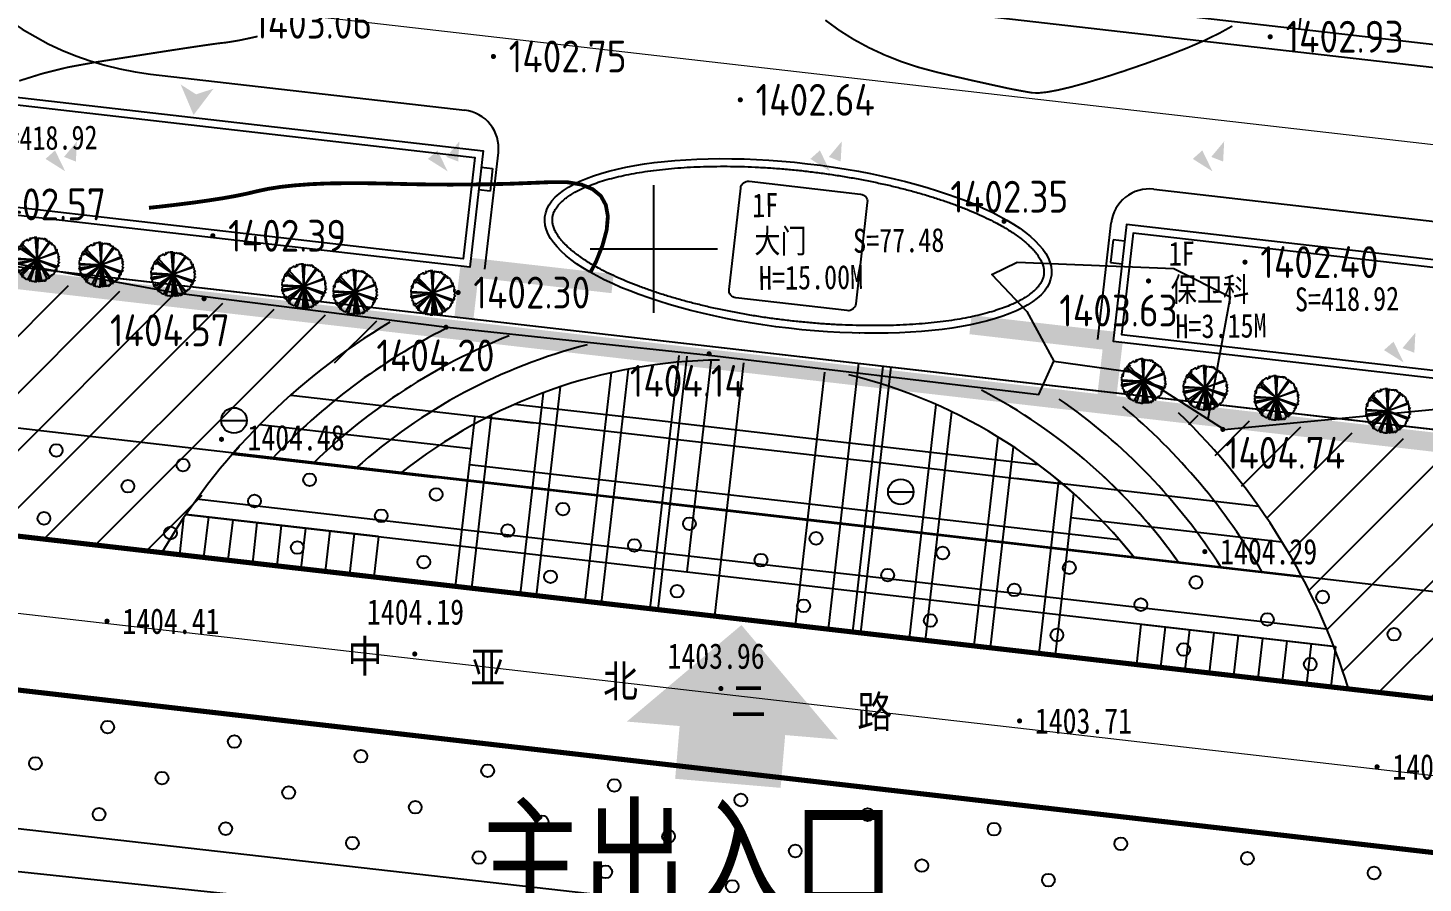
# Model space of a CAD drawing. Extents: x -2226 to 12369489, y -12501589 to 2275.
# Drawn here: x 5663782.9 to 5663892.4, y -6548057.2 to -6547990.1 of the extents above; entities that cross this region are included whole.
import ezdxf
from ezdxf.enums import TextEntityAlignment as Align

# ---------------------------------------------------------------- set-up
doc = ezdxf.new("R2010")
doc.units = 0
doc.header["$LTSCALE"] = 1000
doc.header["$MEASUREMENT"] = 0
for name, pattern in [('ACAD_ISO05W100', [34, 24, -3, 0.5, -3, 0.5, -3]), ('DASHDOT2', [0.5, 0.25, -0.125, 0, -0.125]), ('DIVIDE', [1.25, 0.5, -0.25, 0, -0.25, 0, -0.25])]:
    doc.linetypes.add(name, pattern=pattern)
doc.layers.get('0').update_dxf_attribs({"linetype": 'CONTINUOUS'})
for name, color, linetype in [('0-pav', 171, 'CONTINUOUS'), ('0-road', 33, 'CONTINUOUS'), ('0-tree', 93, 'CONTINUOUS'), ('DLSS', 4, 'CONTINUOUS'), ('JZ', 2, 'CONTINUOUS'), ('PUB_DIM', 3, 'CONTINUOUS'), ('PUB_TEXT', 7, 'CONTINUOUS'), ('WALL', 2, 'CONTINUOUS'), ('周边地形图', 8, 'CONTINUOUS'), ('用地红线', 1, 'DIVIDE'), ('车行道', 5, 'CONTINUOUS')]:
    doc.layers.add(name, color=color, linetype=linetype)
doc.layers.add('道路红线', color=1, linetype='CONTINUOUS', lineweight=0)
doc.styles.add('HT', font='simhei.ttf', dxfattribs={"width": 0.8})
doc.styles.add('HZ', font='', dxfattribs={"width": 0.8})
doc.styles.get("Standard").update_dxf_attribs({"font": 'GBENOR', "bigfont": 'GBCBIG'})
doc.styles.get('HZ').set_extended_font_data('SimSun')
pattern_1 = [(45, (5659762.3015, -6542474.5832), (-2.245064, 2.245064), [])]

# ---------------------------------------------------------------- blocks, each defined once
blk = doc.blocks.new('gc090')
for points in [[(1.07, 1.45, 0, 1, 0), (0.52, 0.05, 1, 1, 0)], [(-1.02, 0.41, 1, 0, 0), (0.15, -0.9, 0, 0, 0)]]:
    blk.add_lwpolyline(points, format="xyseb")
blk = doc.blocks.new('GC042')
blk.add_line((-1, 0), (1, 0))
blk.add_circle((0, 0), 1)
blk = doc.blocks.new('gc170')
at = {"linetype": 'Continuous'}
blk.add_circle((0, 0), 0.5, dxfattribs=at)
blk = doc.blocks.new('GC200')
at = {"linetype": 'Continuous', "const_width": 0.2, "flags": 128}
blk.add_lwpolyline([(-0.1, 0, 1), (0.1, 0, 1)], format="xyb", close=True, dxfattribs=at)
blk = doc.blocks.new('AAAA')
at = {"layer": 'WALL', "color": 6, "ltscale": 10}
for p, q in [((4702915, -5891477), (4702315, -5891477)), ((4702315, -5891477), (4702315, -5892977)), ((4753515, -5891477), (4754415, -5891477)), ((4754415, -5891477), (4754415, -5893277)), ((4702315, -5892977), (4702915, -5892977)), ((4754415, -5893277), (4753515, -5893277)), ((4702915, -5895377), (4702315, -5895377)), ((4702315, -5895377), (4702315, -5896877)), ((4702315, -5896877), (4702915, -5896877))]:
    blk.add_line(p, q, dxfattribs=at)
at = {"layer": 'WALL', "ltscale": 10}
for points in [[(4702915, -5890177), (4753515, -5890177), (4753515, -5899377), (4702915, -5899377)], [(4703515, -5890777), (4752915, -5890777), (4752915, -5898777), (4703515, -5898777)]]:
    blk.add_lwpolyline(points, close=True, dxfattribs=at)
blk = doc.blocks.new('无色的')
at = {"color": 6, "elevation": 1400702}
blk.add_lwpolyline([(4078173, -5527631), (4086915, -5528636, -0.4142136), (4087443, -5529301), (4086529, -5537249, -0.4142136), (4085864, -5537776), (4077122, -5536771, -0.4142136), (4076594, -5536106), (4077508, -5528159, -0.4142136)], format="xyb", close=True, dxfattribs=at)
at = {"color": 2}
blk.add_ellipse((4082018, -5532704, 1400702), major_axis=(-19869, 2284), ratio=0.325, dxfattribs=at)
blk.add_open_spline([(4062745, -5530488, 1400702), (4062740, -5530532, 1400702), (4062737, -5530576, 1400702), (4062735, -5530665, 1400702), (4062735, -5530710, 1400702), (4062741, -5530800, 1400702), (4062746, -5530846, 1400702), (4062759, -5530939, 1400702), (4062768, -5530987, 1400702), (4062790, -5531083, 1400702), (4062803, -5531131, 1400702), (4062833, -5531230, 1400702), (4062851, -5531280, 1400702), (4062891, -5531382, 1400702), (4062913, -5531434, 1400702), (4062963, -5531539, 1400702), (4062990, -5531592, 1400702), (4063050, -5531700, 1400702), (4063082, -5531754, 1400702), (4063152, -5531865, 1400702), (4063189, -5531921, 1400702), (4063269, -5532033, 1400702), (4063312, -5532090, 1400702), (4063403, -5532205, 1400702), (4063451, -5532263, 1400702), (4063552, -5532379, 1400702), (4063605, -5532438, 1400702), (4063717, -5532556, 1400702), (4063776, -5532615, 1400702), (4063926, -5532761, 1400702), (4064020, -5532847, 1400702), (4064219, -5533022, 1400702), (4064324, -5533109, 1400702), (4064544, -5533285, 1400702), (4064660, -5533372, 1400702), (4064902, -5533548, 1400702), (4065028, -5533636, 1400702), (4065290, -5533811, 1400702), (4065426, -5533899, 1400702), (4065709, -5534074, 1400702), (4065855, -5534161, 1400702), (4066157, -5534334, 1400702), (4066313, -5534420, 1400702), (4066694, -5534624, 1400702), (4066924, -5534742, 1400702), (4067400, -5534974, 1400702), (4067646, -5535089, 1400702), (4068155, -5535316, 1400702), (4068418, -5535428, 1400702), (4068957, -5535649, 1400702), (4069235, -5535758, 1400702), (4069804, -5535972, 1400702), (4070095, -5536077, 1400702), (4070691, -5536283, 1400702), (4070995, -5536384, 1400702), (4071616, -5536581, 1400702), (4071932, -5536678, 1400702), (4072576, -5536866, 1400702), (4072903, -5536958, 1400702), (4073568, -5537136, 1400702), (4073905, -5537222, 1400702), (4074587, -5537390, 1400702), (4074933, -5537471, 1400702), (4075632, -5537627, 1400702), (4075985, -5537702, 1400702), (4076698, -5537847, 1400702), (4077057, -5537916, 1400702), (4077782, -5538049, 1400702), (4078146, -5538112, 1400702), (4078879, -5538232, 1400702), (4079248, -5538288, 1400702), (4079988, -5538395, 1400702), (4080359, -5538445, 1400702), (4081103, -5538538, 1400702), (4081476, -5538581, 1400702), (4082222, -5538661, 1400702), (4082595, -5538697, 1400702), (4083340, -5538762, 1400702), (4083712, -5538792, 1400702), (4084453, -5538843, 1400702), (4084823, -5538865, 1400702), (4085559, -5538902, 1400702), (4085925, -5538916, 1400702), (4086653, -5538939, 1400702), (4087015, -5538946, 1400702), (4087732, -5538954, 1400702), (4088088, -5538954, 1400702), (4088792, -5538948, 1400702), (4089141, -5538940, 1400702), (4089830, -5538919, 1400702), (4090170, -5538905, 1400702), (4090842, -5538869, 1400702), (4091173, -5538848, 1400702), (4091824, -5538798, 1400702), (4092144, -5538769, 1400702), (4092774, -5538705, 1400702), (4093083, -5538669, 1400702), (4093688, -5538592, 1400702), (4093984, -5538549, 1400702), (4094562, -5538458, 1400702), (4094845, -5538409, 1400702), (4095395, -5538304, 1400702), (4095662, -5538249, 1400702), (4096182, -5538132, 1400702), (4096434, -5538071, 1400702), (4096921, -5537942, 1400702), (4097157, -5537874, 1400702), (4097609, -5537734, 1400702), (4097827, -5537661, 1400702), (4098244, -5537511, 1400702), (4098443, -5537433, 1400702), (4098783, -5537289, 1400702), (4098928, -5537225, 1400702), (4099204, -5537092, 1400702), (4099336, -5537025, 1400702), (4099586, -5536888, 1400702), (4099705, -5536819, 1400702), (4099930, -5536679, 1400702), (4100036, -5536608, 1400702), (4100213, -5536480, 1400702), (4100287, -5536423, 1400702), (4100427, -5536309, 1400702), (4100492, -5536252, 1400702), (4100616, -5536138, 1400702), (4100673, -5536081, 1400702), (4100779, -5535966, 1400702), (4100829, -5535909, 1400702), (4100910, -5535807, 1400702), (4100944, -5535761, 1400702), (4101007, -5535670, 1400702), (4101036, -5535625, 1400702), (4101089, -5535535, 1400702), (4101113, -5535490, 1400702), (4101156, -5535401, 1400702), (4101176, -5535356, 1400702), (4101210, -5535268, 1400702), (4101225, -5535224, 1400702), (4101251, -5535136, 1400702), (4101262, -5535092, 1400702), (4101280, -5535004, 1400702), (4101287, -5534960, 1400702), (4101297, -5534871, 1400702), (4101300, -5534827, 1400702), (4101302, -5534737, 1400702), (4101301, -5534692, 1400702), (4101295, -5534600, 1400702), (4101290, -5534553, 1400702), (4101276, -5534459, 1400702), (4101267, -5534412, 1400702), (4101245, -5534315, 1400702), (4101231, -5534265, 1400702), (4101199, -5534165, 1400702), (4101181, -5534115, 1400702), (4101140, -5534011, 1400702), (4101117, -5533959, 1400702), (4101066, -5533853, 1400702), (4101038, -5533799, 1400702), (4100977, -5533690, 1400702), (4100944, -5533635, 1400702), (4100872, -5533523, 1400702), (4100834, -5533467, 1400702), (4100752, -5533353, 1400702), (4100708, -5533295, 1400702), (4100615, -5533179, 1400702), (4100566, -5533121, 1400702), (4100462, -5533003, 1400702), (4100408, -5532944, 1400702), (4100293, -5532825, 1400702), (4100233, -5532765, 1400702), (4100080, -5532618, 1400702), (4099985, -5532531, 1400702), (4099782, -5532355, 1400702), (4099675, -5532267, 1400702), (4099450, -5532091, 1400702), (4099332, -5532002, 1400702), (4099087, -5531825, 1400702), (4098958, -5531737, 1400702), (4098692, -5531561, 1400702), (4098553, -5531473, 1400702), (4098266, -5531297, 1400702), (4098118, -5531209, 1400702), (4097811, -5531035, 1400702), (4097653, -5530948, 1400702), (4097267, -5530744, 1400702), (4097034, -5530626, 1400702), (4096552, -5530393, 1400702), (4096303, -5530278, 1400702), (4095788, -5530051, 1400702), (4095522, -5529939, 1400702), (4094977, -5529718, 1400702), (4094696, -5529609, 1400702), (4094121, -5529395, 1400702), (4093827, -5529290, 1400702), (4093225, -5529084, 1400702), (4092918, -5528983, 1400702), (4092291, -5528786, 1400702), (4091972, -5528690, 1400702), (4091323, -5528502, 1400702), (4090993, -5528411, 1400702), (4090323, -5528234, 1400702), (4089983, -5528148, 1400702), (4089295, -5527981, 1400702), (4088946, -5527900, 1400702), (4088242, -5527745, 1400702), (4087886, -5527671, 1400702), (4087169, -5527527, 1400702), (4086807, -5527459, 1400702), (4086078, -5527328, 1400702), (4085711, -5527265, 1400702), (4084973, -5527147, 1400702), (4084603, -5527091, 1400702), (4083859, -5526987, 1400702), (4083486, -5526938, 1400702), (4082738, -5526846, 1400702), (4082364, -5526804, 1400702), (4081615, -5526727, 1400702), (4081240, -5526692, 1400702), (4080493, -5526629, 1400702), (4080119, -5526601, 1400702), (4079375, -5526552, 1400702), (4079005, -5526531, 1400702), (4078267, -5526497, 1400702), (4077900, -5526483, 1400702), (4077171, -5526464, 1400702), (4076809, -5526458, 1400702), (4076091, -5526453, 1400702), (4075735, -5526454, 1400702), (4075030, -5526464, 1400702), (4074682, -5526472, 1400702), (4073994, -5526497, 1400702), (4073654, -5526513, 1400702), (4072983, -5526552, 1400702), (4072653, -5526575, 1400702), (4072004, -5526628, 1400702), (4071684, -5526658, 1400702), (4071057, -5526726, 1400702), (4070750, -5526763, 1400702), (4070148, -5526844, 1400702), (4069854, -5526888, 1400702), (4069279, -5526983, 1400702), (4068999, -5527034, 1400702), (4068454, -5527142, 1400702), (4068188, -5527199, 1400702), (4067674, -5527319, 1400702), (4067425, -5527382, 1400702), (4066944, -5527514, 1400702), (4066712, -5527583, 1400702), (4066266, -5527727, 1400702), (4066051, -5527801, 1400702), (4065676, -5527942, 1400702), (4065513, -5528008, 1400702), (4065199, -5528142, 1400702), (4065048, -5528211, 1400702), (4064762, -5528351, 1400702), (4064625, -5528422, 1400702), (4064388, -5528555, 1400702), (4064285, -5528617, 1400702), (4064089, -5528741, 1400702), (4063996, -5528804, 1400702), (4063820, -5528930, 1400702), (4063738, -5528994, 1400702), (4063583, -5529121, 1400702), (4063511, -5529185, 1400702), (4063391, -5529300, 1400702), (4063341, -5529351, 1400702), (4063248, -5529452, 1400702), (4063205, -5529503, 1400702), (4063124, -5529603, 1400702), (4063087, -5529654, 1400702), (4063019, -5529753, 1400702), (4062988, -5529803, 1400702), (4062932, -5529902, 1400702), (4062907, -5529951, 1400702), (4062866, -5530041, 1400702), (4062849, -5530081, 1400702), (4062819, -5530162, 1400702), (4062806, -5530202, 1400702), (4062783, -5530283, 1400702), (4062773, -5530323, 1400702), (4062757, -5530404, 1400702), (4062751, -5530444, 1400702), (4062746, -5530486, 1400702), (4062745, -5530487, 1400702), (4062745, -5530488, 1400702)], degree=3, knots=[0, 0, 0, 0, 0.0284687, 0.0284687, 0.0569374, 0.0569374, 0.0854061, 0.0854061, 0.1138748, 0.1138748, 0.1423435, 0.1423435, 0.1708122, 0.1708122, 0.1992809, 0.1992809, 0.2277496, 0.2277496, 0.2562183, 0.2562183, 0.284687, 0.284687, 0.3131557, 0.3131557, 0.3416244, 0.3416244, 0.3700931, 0.3700931, 0.3985618, 0.3985618, 0.4398169, 0.4398169, 0.481072, 0.481072, 0.5223271, 0.5223271, 0.5635822, 0.5635822, 0.6048373, 0.6048373, 0.6460923, 0.6460923, 0.6873474, 0.6873474, 0.7441643, 0.7441643, 0.8009812, 0.8009812, 0.8577981, 0.8577981, 0.914615, 0.914615, 0.9714319, 0.9714319, 1.0282488, 1.0282488, 1.0850657, 1.0850657, 1.1418826, 1.1418826, 1.1986995, 1.1986995, 1.2555164, 1.2555164, 1.3123333, 1.3123333, 1.3691502, 1.3691502, 1.4259671, 1.4259671, 1.482784, 1.482784, 1.5396009, 1.5396009, 1.5964178, 1.5964178, 1.6532347, 1.6532347, 1.7100516, 1.7100516, 1.7668685, 1.7668685, 1.8236854, 1.8236854, 1.8805023, 1.8805023, 1.9373192, 1.9373192, 1.9941361, 1.9941361, 2.050953, 2.050953, 2.1077699, 2.1077699, 2.1645869, 2.1645869, 2.2214038, 2.2214038, 2.2782207, 2.2782207, 2.3350376, 2.3350376, 2.3918545, 2.3918545, 2.4486714, 2.4486714, 2.5054883, 2.5054883, 2.5623052, 2.5623052, 2.6191221, 2.6191221, 2.6641822, 2.6641822, 2.7092423, 2.7092423, 2.7543025, 2.7543025, 2.7993626, 2.7993626, 2.8348755, 2.8348755, 2.8703884, 2.8703884, 2.9059013, 2.9059013, 2.9414143, 2.9414143, 2.9701385, 2.9701385, 2.9988628, 2.9988628, 3.027587, 3.027587, 3.0563113, 3.0563113, 3.0850355, 3.0850355, 3.1137598, 3.1137598, 3.142484, 3.142484, 3.1712083, 3.1712083, 3.1999325, 3.1999325, 3.2286568, 3.2286568, 3.257381, 3.257381, 3.2861053, 3.2861053, 3.3148295, 3.3148295, 3.3435538, 3.3435538, 3.372278, 3.372278, 3.4010023, 3.4010023, 3.4297265, 3.4297265, 3.4584508, 3.4584508, 3.487175, 3.487175, 3.5158993, 3.5158993, 3.5446235, 3.5446235, 3.5861343, 3.5861343, 3.6276451, 3.6276451, 3.6691559, 3.6691559, 3.7106666, 3.7106666, 3.7521774, 3.7521774, 3.7936882, 3.7936882, 3.835199, 3.835199, 3.8922558, 3.8922558, 3.9493127, 3.9493127, 4.0063696, 4.0063696, 4.0634265, 4.0634265, 4.1204833, 4.1204833, 4.1775402, 4.1775402, 4.2345971, 4.2345971, 4.2916539, 4.2916539, 4.3487108, 4.3487108, 4.4057677, 4.4057677, 4.4628246, 4.4628246, 4.5198814, 4.5198814, 4.5769383, 4.5769383, 4.6339952, 4.6339952, 4.691052, 4.691052, 4.7481089, 4.7481089, 4.8051658, 4.8051658, 4.8622227, 4.8622227, 4.9192795, 4.9192795, 4.9763364, 4.9763364, 5.0333933, 5.0333933, 5.0904501, 5.0904501, 5.147507, 5.147507, 5.2045639, 5.2045639, 5.2616208, 5.2616208, 5.3186776, 5.3186776, 5.3757345, 5.3757345, 5.4327914, 5.4327914, 5.4898482, 5.4898482, 5.5469051, 5.5469051, 5.603962, 5.603962, 5.6610188, 5.6610188, 5.7180757, 5.7180757, 5.7655505, 5.7655505, 5.8130252, 5.8130252, 5.8605, 5.8605, 5.9002693, 5.9002693, 5.9400387, 5.9400387, 5.979808, 5.979808, 6.0195774, 6.0195774, 6.0511154, 6.0511154, 6.0826534, 6.0826534, 6.1141915, 6.1141915, 6.1457295, 6.1457295, 6.1772675, 6.1772675, 6.2035602, 6.2035602, 6.2298529, 6.2298529, 6.2561456, 6.2561456, 6.2824384, 6.2824384, 6.2831853, 6.2831853, 6.2831853, 6.2831853], dxfattribs=at)
blk = doc.blocks.new('wqeqweq')
at = {"layer": '0-tree', "color": 76}
for p, q in [((164421, -121681), (164339, -121702)), ((164339, -121702), (164339, -121784)), ((164390, -121784), (164411, -121753)), ((164411, -121753), (164442, -121815)), ((164483, -121702), (164421, -121681)), ((164545, -121691), (164483, -121702)), ((164638, -121629), (164545, -121691)), ((164741, -121650), (164638, -121629)), ((164762, -121681), (164741, -121650)), ((164803, -121609), (164762, -121681)), ((164855, -121598), (164803, -121609)), ((164979, -121598), (164855, -121598)), ((165084, -123763), (164948, -121609)), ((164948, -121609), (164969, -121650)), ((164969, -121650), (165031, -121660)), ((165062, -121609), (164979, -121598)), ((165031, -121660), (165062, -121691)), ((165041, -121640), (165062, -121609)), ((165041, -121691), (165041, -121640)), ((165092, -121681), (165041, -121691)), ((165062, -121691), (165092, -121691)), ((165084, -123763), (165185, -121629)), ((165092, -121691), (165084, -123763)), ((165123, -121660), (165092, -121681)), ((165154, -121691), (165123, -121660)), ((165144, -121733), (165154, -121691)), ((165185, -121629), (165258, -121681)), ((165258, -121681), (165196, -121702)), ((165196, -121702), (165247, -121712)), ((165247, -121712), (165330, -121671)), ((165330, -121671), (165351, -121650)), ((165351, -121650), (165454, -121702)), ((165454, -121702), (165516, -121702)), ((165516, -121702), (165536, -121702)), ((165536, -121702), (165660, -121702)), ((165722, -121753), (165640, -121681)), ((165640, -121681), (165733, -121753)), ((165660, -121702), (165722, -121753)), ((165733, -121753), (165753, -121774)), ((165805, -121774), (165784, -121691)), ((165784, -121691), (165857, -121712)), ((165857, -121712), (165980, -121774)), ((162996, -123115), (162976, -123208)), ((163120, -123033), (162996, -123115)), ((163141, -122868), (163120, -122991)), ((163120, -122991), (163120, -123033)), ((163244, -122806), (163141, -122826)), ((163141, -122826), (163141, -122868)), ((163244, -122713), (163193, -122713)), ((163193, -122713), (163244, -122806)), ((163203, -122744), (163306, -122672)), ((163224, -122682), (163203, -122744)), ((163275, -122579), (163224, -122579)), ((163224, -122579), (163224, -122682)), ((163244, -122775), (163244, -122713)), ((163317, -122517), (163275, -122579)), ((163306, -122672), (163327, -122754)), ((163399, -122475), (163317, -122517)), ((163327, -122754), (163409, -122775)), ((163430, -122465), (163399, -122475)), ((163409, -122775), (163451, -122702)), ((163451, -122651), (163420, -122630)), ((163420, -122630), (163440, -122713)), ((163492, -122352), (163430, -122465)), ((163440, -122713), (163513, -122702)), ((163451, -122702), (163451, -122651)), ((163533, -122269), (163492, -122352)), ((163513, -122372), (163585, -122331)), ((163554, -122434), (163513, -122372)), ((163513, -122702), (165084, -123763)), ((163585, -122259), (163533, -122269)), ((163533, -122455), (163647, -122279)), ((165084, -123763), (163533, -122455)), ((163585, -122393), (163554, -122434)), ((163585, -122331), (163585, -122259)), ((163595, -122362), (163585, -122393)), ((163647, -122352), (163595, -122362)), ((163647, -122104), (163626, -122207)), ((163626, -122207), (163647, -122166)), ((163688, -122042), (163647, -122104)), ((163647, -122166), (163709, -122176)), ((163647, -122279), (165084, -123763)), ((163730, -122290), (163647, -122352)), ((163761, -122228), (163657, -122238)), ((163657, -122238), (163657, -122269)), ((163657, -122269), (163657, -122290)), ((163657, -122290), (163730, -122290)), ((163761, -122042), (163688, -122042)), ((163709, -122176), (163771, -122187)), ((163812, -122021), (163761, -122042)), ((163771, -122187), (163761, -122228)), ((163905, -121939), (163812, -122021)), ((163967, -121939), (163905, -121939)), ((164050, -121836), (163967, -121908)), ((163967, -121908), (163967, -121939)), ((164143, -121836), (164050, -121836)), ((164184, -121836), (164143, -121836)), ((164163, -121856), (164184, -121836)), ((164174, -121929), (164163, -121856)), ((164246, -121918), (164174, -121929)), ((164266, -121877), (164246, -121918)), ((164380, -121836), (164266, -121877)), ((164339, -121784), (164390, -121784)), ((164421, -121856), (164380, -121836)), ((164442, -121815), (164421, -121825)), ((164421, -121825), (164421, -121856)), ((166311, -121991), (165084, -123763)), ((165084, -123763), (166383, -122063)), ((165084, -123763), (167044, -122971)), ((167147, -123084), (165084, -123763)), ((165753, -121774), (165805, -121774)), ((166032, -121898), (165929, -121794)), ((165929, -121794), (165960, -121877)), ((165960, -121877), (166063, -121918)), ((165980, -121774), (166032, -121898)), ((166063, -121918), (166177, -121980)), ((166177, -121980), (166197, -121960)), ((166197, -121960), (166311, -121991)), ((166301, -122032), (166228, -121970)), ((166228, -121970), (166228, -122021)), ((166228, -122021), (166311, -122104)), ((166332, -122094), (166301, -122032)), ((166311, -122104), (166435, -122187)), ((166466, -122166), (166332, -122094)), ((166383, -122063), (166383, -122145)), ((166383, -122145), (166466, -122187)), ((166435, -122187), (166528, -122279)), ((166486, -122197), (166466, -122166)), ((166466, -122187), (166559, -122248)), ((166569, -122218), (166486, -122197)), ((166528, -122279), (166600, -122310)), ((166559, -122248), (166569, -122218)), ((166600, -122310), (166631, -122290)), ((166631, -122290), (166776, -122403)), ((166776, -122403), (166807, -122527)), ((166807, -122527), (166910, -122692)), ((166910, -122692), (166858, -122672)), ((166858, -122672), (166858, -122692)), ((166858, -122692), (166899, -122795)), ((166899, -122795), (166920, -122816)), ((166920, -122816), (166982, -122754)), ((166972, -122899), (166930, -122785)), ((167044, -122971), (166972, -122899)), ((166982, -122754), (167013, -122806)), ((167013, -122806), (167034, -122878)), ((167034, -122878), (167044, -123002)), ((167044, -123002), (167065, -123084)), ((167065, -123084), (167127, -123095)), ((167127, -123105), (167085, -123198)), ((167127, -123095), (167147, -123084)), ((162996, -123363), (162893, -123476)), ((162893, -123476), (162924, -123507)), ((162893, -123837), (162934, -123879)), ((162955, -124095), (162914, -124064)), ((162914, -124064), (162934, -124157)), ((162924, -123507), (162924, -123631)), ((162924, -123631), (162924, -123703)), ((162924, -123703), (162986, -123641)), ((162934, -123879), (162965, -123951)), ((162934, -124157), (162945, -124250)), ((162955, -123786), (162945, -123755)), ((162955, -124023), (162945, -124075)), ((162945, -124075), (162976, -124075)), ((162945, -124250), (163017, -124261)), ((165084, -123763), (162955, -123786)), ((165084, -123763), (162955, -124188)), ((162965, -123951), (162955, -123992)), ((162955, -123992), (162955, -124023)), ((162955, -124147), (162955, -124095)), ((162955, -124188), (162955, -124147)), ((162976, -123208), (162986, -123177)), ((163017, -123270), (162976, -123322)), ((162976, -123322), (162996, -123363)), ((162976, -124075), (165084, -123763)), ((162986, -123177), (163162, -123136)), ((162986, -123641), (165084, -123763)), ((163027, -124384), (162996, -124405)), ((162996, -124405), (163058, -124488)), ((163048, -123353), (163017, -123270)), ((163017, -124261), (163079, -124281)), ((163058, -124395), (163027, -124384)), ((163162, -123136), (163038, -123167)), ((163038, -123167), (163110, -123208)), ((163058, -123260), (163048, -123353)), ((163089, -124291), (163048, -124302)), ((163048, -124302), (163058, -124395)), ((163100, -123239), (163058, -123239)), ((163058, -123239), (163058, -123260)), ((163058, -124488), (163069, -124570)), ((165041, -123788), (163065, -124290)), ((163079, -124281), (163089, -124291)), ((163110, -123208), (163100, -123239)), ((163513, -124849), (165084, -123788)), ((165084, -123788), (163533, -125096)), ((163647, -125272), (165084, -123788)), ((165106, -123778), (164211, -125622)), ((165078, -123825), (164426, -125734)), ((165084, -123788), (164948, -125942)), ((165092, -125860), (165084, -123788)), ((165084, -123788), (165185, -125922)), ((166311, -125561), (165084, -123788)), ((165084, -123788), (166383, -125488)), ((167147, -124467), (165084, -123788)), ((165084, -123788), (167044, -124580)), ((165087, -123778), (165534, -125864)), ((165087, -123797), (166056, -125631)), ((165087, -123806), (165339, -125883)), ((167044, -124549), (167065, -124467)), ((167065, -124467), (167127, -124457)), ((167085, -123198), (167127, -123229)), ((167137, -124446), (167096, -124426)), ((167096, -124426), (167096, -124488)), ((167127, -123229), (167168, -123249)), ((167127, -124457), (167147, -124467)), ((167168, -123249), (167137, -123373)), ((167137, -123373), (167158, -123425)), ((167168, -123538), (167137, -123662)), ((167137, -123662), (167168, -123672)), ((167168, -124168), (167137, -124178)), ((167137, -124178), (167137, -124343)), ((167137, -124343), (167158, -124343)), ((167178, -124415), (167137, -124446)), ((167158, -123425), (167168, -123538)), ((167261, -123796), (167158, -123889)), ((167158, -123889), (167168, -123992)), ((167158, -124343), (167220, -124312)), ((167281, -123445), (167168, -123590)), ((167168, -123672), (167178, -123559)), ((167168, -123590), (167189, -123672)), ((167168, -123992), (167261, -124013)), ((167261, -124085), (167168, -124168)), ((167178, -123456), (167281, -123445)), ((167178, -123559), (167178, -123456)), ((167220, -124312), (167178, -124415)), ((167189, -123672), (167261, -123796)), ((167261, -124013), (167261, -124085)), ((163069, -124570), (163100, -124570)), ((163100, -124570), (163141, -124601)), ((163141, -124601), (163151, -124642)), ((163151, -124642), (163151, -124735)), ((163151, -124735), (163162, -124818)), ((163162, -124818), (163358, -124807)), ((163224, -124869), (163203, -124807)), ((163203, -124807), (163306, -124880)), ((163224, -124972), (163224, -124869)), ((163275, -124972), (163224, -124972)), ((163317, -125034), (163275, -124972)), ((163306, -124880), (163327, -124797)), ((163399, -125076), (163317, -125034)), ((163327, -124797), (163409, -124776)), ((163358, -124807), (163337, -124880)), ((163430, -125086), (163399, -125076)), ((163409, -124776), (163451, -124849)), ((163420, -124921), (163440, -124838)), ((163451, -124900), (163420, -124921)), ((163492, -125199), (163430, -125086)), ((163440, -124838), (163513, -124849)), ((163451, -124849), (163451, -124900)), ((163533, -125282), (163492, -125199)), ((163554, -125117), (163513, -125179)), ((163513, -125179), (163585, -125220)), ((163533, -125096), (163647, -125272)), ((163585, -125292), (163533, -125282)), ((163585, -125158), (163554, -125117)), ((163595, -125189), (163585, -125158)), ((163585, -125220), (163585, -125292)), ((163647, -125199), (163595, -125189)), ((163647, -125447), (163626, -125344)), ((163626, -125344), (163647, -125385)), ((163730, -125261), (163647, -125199)), ((163647, -125385), (163709, -125375)), ((163688, -125509), (163647, -125447)), ((163657, -125282), (163657, -125261)), ((163657, -125261), (163730, -125261)), ((163657, -125313), (163657, -125282)), ((163761, -125323), (163657, -125313)), ((163761, -125509), (163688, -125509)), ((163709, -125375), (163771, -125365)), ((163771, -125365), (163761, -125323)), ((163812, -125530), (163761, -125509)), ((163905, -125612), (163812, -125530)), ((163967, -125612), (163905, -125612)), ((163967, -125643), (163967, -125612)), ((164050, -125715), (163967, -125643)), ((164143, -125715), (164050, -125715)), ((164184, -125715), (164143, -125715)), ((164174, -125623), (164163, -125695)), ((164163, -125695), (164184, -125715)), ((164246, -125633), (164174, -125623)), ((164266, -125674), (164246, -125633)), ((164380, -125715), (164266, -125674)), ((164339, -125850), (164339, -125767)), ((164339, -125767), (164390, -125767)), ((164421, -125870), (164339, -125850)), ((164421, -125695), (164380, -125715)), ((164390, -125767), (164411, -125798)), ((164411, -125798), (164442, -125736)), ((164421, -125726), (164421, -125695)), ((164442, -125736), (164421, -125726)), ((164483, -125850), (164421, -125870)), ((164545, -125860), (164483, -125850)), ((164638, -125922), (164545, -125860)), ((165031, -125891), (165062, -125860)), ((165092, -125870), (165041, -125860)), ((165041, -125860), (165041, -125911)), ((165062, -125860), (165092, -125860)), ((165154, -125860), (165123, -125891)), ((165144, -125819), (165154, -125860)), ((165196, -125850), (165247, -125839)), ((165258, -125870), (165196, -125850)), ((165247, -125839), (165330, -125880)), ((165351, -125901), (165454, -125850)), ((165454, -125850), (165516, -125850)), ((165516, -125850), (165536, -125850)), ((165536, -125850), (165660, -125850)), ((165722, -125798), (165640, -125870)), ((165640, -125870), (165733, -125798)), ((165660, -125850), (165722, -125798)), ((165733, -125798), (165753, -125777)), ((165753, -125777), (165805, -125777)), ((165805, -125777), (165784, -125860)), ((165784, -125860), (165857, -125839)), ((165857, -125839), (165980, -125777)), ((166032, -125653), (165929, -125757)), ((165929, -125757), (165960, -125674)), ((165960, -125674), (166063, -125633)), ((165980, -125777), (166032, -125653)), ((166063, -125633), (166177, -125571)), ((166177, -125571), (166197, -125592)), ((166197, -125592), (166311, -125561)), ((166228, -125530), (166311, -125447)), ((166301, -125519), (166228, -125581)), ((166228, -125581), (166228, -125530)), ((166332, -125457), (166301, -125519)), ((166311, -125447), (166435, -125365)), ((166466, -125385), (166332, -125457)), ((166383, -125406), (166466, -125365)), ((166383, -125488), (166383, -125406)), ((166435, -125365), (166528, -125272)), ((166466, -125365), (166559, -125303)), ((166486, -125354), (166466, -125385)), ((166569, -125334), (166486, -125354)), ((166528, -125272), (166600, -125241)), ((166559, -125303), (166569, -125334)), ((166600, -125241), (166631, -125261)), ((166631, -125261), (166776, -125148)), ((166776, -125148), (166807, -125024)), ((166807, -125024), (166910, -124859)), ((166858, -124859), (166899, -124756)), ((166910, -124859), (166858, -124880)), ((166858, -124880), (166858, -124859)), ((166899, -124756), (166920, -124735)), ((166920, -124735), (166982, -124797)), ((166972, -124653), (166930, -124766)), ((167044, -124580), (166972, -124653)), ((166982, -124797), (167013, -124745)), ((167013, -124745), (167034, -124673)), ((167034, -124673), (167044, -124549)), ((164741, -125901), (164638, -125922)), ((164762, -125870), (164741, -125901)), ((164803, -125942), (164762, -125870)), ((164855, -125953), (164803, -125942)), ((164979, -125953), (164855, -125953)), ((164948, -125942), (164969, -125901)), ((164969, -125901), (165031, -125891)), ((165062, -125942), (164979, -125953)), ((165041, -125911), (165062, -125942)), ((165123, -125891), (165092, -125870)), ((165185, -125922), (165258, -125870)), ((165330, -125880), (165351, -125901))]:
    blk.add_line(p, q, dxfattribs=at)
for centre, radius in [((165078, -123769), 85.9), ((165069, -123732), 75.1), ((165056, -123787), 34.9), ((165106, -123778), 75.1), ((165083, -123767), 42.8)]:
    blk.add_circle(centre, radius, dxfattribs=at)

msp = doc.modelspace()

# ---------------------------------------------------------------- hatches: boundary and pattern name
at = {"layer": 'PUB_DIM'}
msp.add_hatch(color=256, dxfattribs=at).paths.add_polyline_path([(5663796.1, -6547995.28), (5663794.89, -6547994.51), (5663795.9, -6547996.9), (5663797.47, -6547994.83)])
at = {"layer": 'PUB_TEXT'}
h = msp.add_hatch(dxfattribs=at)
h.set_pattern_fill('ANSI31', color=62, scale=2, style=0)
h.set_pattern_definition(pattern_1)
h.paths.add_polyline_path([(5663473.99, -6547974.44), (5663811.29, -6548013.16), (5663803.53, -6548018.87), (5663798.4, -6548024.15), (5663793.4, -6548031.23), (5663457.36, -6547992.66), (5663455.09, -6547991.63), (5663453.92, -6547990.57), (5663452.92, -6547988.73), (5663452.74, -6547987.81), (5663493.87, -6547525.21), (5663494.28, -6547522.42), (5663495.13, -6547520.82), (5663496.36, -6547519.38), (5663497.42, -6547518.57), (5663499.28, -6547518), (5663502.79, -6547518.35), (5664257.18, -6547672.12), (5664260.62, -6547675.58), (5664263.78, -6547680.43), (5664265.2, -6547683.16), (5664266.64, -6547686.39), (5664267.08, -6547688.5), (5664267.32, -6547692.27), (5664267.25, -6547694.09), (5664234.43, -6547954.44), (5664230.47, -6547954.27), (5664222.81, -6547955.85), (5664215.94, -6547959.91), (5664213.24, -6547962.58), (5664247.31, -6547692.36), (5664246.5, -6547690.54), (5663512.56, -6547540.76)])
h = msp.add_hatch(dxfattribs=at)
h.set_pattern_fill('ANSI31', color=62, scale=2, style=0)
h.set_pattern_definition(pattern_1)
h.paths.add_polyline_path([(5663873.17, -6548020.26), (5663879.44, -6548027.58), (5663881.27, -6548030.37), (5663882.85, -6548033.13), (5663884.78, -6548037.21), (5663886.5, -6548041.91), (5664209.46, -6548079.16), (5664214.54, -6548077.86), (5664217.8, -6548075.07), (5664219.11, -6548072.74), (5664219.68, -6548071.21), (5664228.42, -6548002.06), (5664220.85, -6547999.79), (5664214.42, -6547995.19), (5664209.89, -6547989.54), (5664201.2, -6548057.92)])
msp.add_hatch(color=1, dxfattribs=at).paths.add_polyline_path([(5663846.45, -6548045.89), (5663838.88, -6548036.91), (5663829.89, -6548044.48), (5663834.03, -6548044.83), (5663833.68, -6548048.97), (5663841.95, -6548049.68), (5663842.31, -6548045.54)])

# ---------------------------------------------------------------- linework, layer by layer
at = {"color": 8}
for p, q in [((5663793.4, -6548031.23), (5663886.5, -6548041.92)), ((5663836.77, -6548036.21), (5663843.13, -6548036.94))]:
    msp.add_line(p, q, dxfattribs=at)
msp.add_line((5663833.99, -6548035.89), (5663845.91, -6548037.26))
at = {"layer": '0-pav', "linetype": 'Continuous'}
for p, q in [((5663833.97, -6548015.76), (5663831.69, -6548035.63)), ((5663834.6, -6548015.83), (5663832.32, -6548035.7)), ((5663829.98, -6548016.84), (5663827.87, -6548035.19)), ((5663836.51, -6548016.05), (5663834.59, -6548032.74)), ((5663839.05, -6548016.34), (5663836.77, -6548036.21)), ((5663843.13, -6548036.94), (5663845.41, -6548017.07)), ((5663848.07, -6548016.37), (5663845.67, -6548037.23)), ((5663849.98, -6548016.59), (5663847.58, -6548037.45)), ((5663850.61, -6548016.66), (5663848.22, -6548037.53)), ((5663828.66, -6548017.11), (5663826.6, -6548035.04)), ((5663803.53, -6548018.87), (5663822.57, -6548021.05)), ((5663823.32, -6548018.69), (5663821.51, -6548034.46)), ((5663824.67, -6548018.22), (5663822.78, -6548034.61)), ((5663833.36, -6548021), (5663821.1, -6548019.6)), ((5663854.14, -6548019.61), (5663852.03, -6548037.96)), ((5663855.36, -6548020.18), (5663853.3, -6548038.11)), ((5663801.11, -6548021.17), (5663817.67, -6548023.07)), ((5663817.96, -6548020.52), (5663816.43, -6548033.88)), ((5663819.25, -6548020.46), (5663817.7, -6548034.02)), ((5663833.22, -6548022.28), (5663818.91, -6548020.63)), ((5663833.36, -6548021), (5663844.81, -6548022.32)), ((5663833.22, -6548022.28), (5663844.66, -6548023.59)), ((5663844.81, -6548022.32), (5663849.9, -6548022.9)), ((5663859, -6548022.16), (5663857.12, -6548038.55)), ((5663798.95, -6548023.5), (5663814.89, -6548025.33)), ((5663844.66, -6548023.59), (5663849.75, -6548024.17)), ((5663849.9, -6548022.9), (5663862.16, -6548024.31)), ((5663860.2, -6548022.93), (5663858.39, -6548038.69)), ((5663832.78, -6548026.09), (5663817.54, -6548024.34)), ((5663849.75, -6548024.17), (5663864.05, -6548025.82)), ((5663832.63, -6548027.36), (5663814.89, -6548025.33)), ((5663860.4, -6548025.4), (5663879.44, -6548027.58)), ((5663863.76, -6548025.57), (5663862.21, -6548039.13)), ((5663832.78, -6548026.09), (5663844.23, -6548027.4)), ((5663864.93, -6548026.58), (5663863.48, -6548039.28)), ((5663832.2, -6548031.18), (5663796.14, -6548027.04)), ((5663832.63, -6548027.36), (5663844.08, -6548028.68)), ((5663844.23, -6548027.4), (5663849.31, -6548027.99)), ((5663849.31, -6548027.99), (5663868.49, -6548030.19)), ((5663795.12, -6548028.5), (5663794.79, -6548031.39)), ((5663795.3, -6548028.23), (5663843.5, -6548033.76)), ((5663810.41, -6548029.96), (5663795.3, -6548028.23)), ((5663797.06, -6548028.43), (5663796.69, -6548031.61)), ((5663798.97, -6548028.65), (5663798.6, -6548031.83)), ((5663800.87, -6548028.87), (5663800.51, -6548032.05)), ((5663802.78, -6548029.09), (5663802.42, -6548032.27)), ((5663844.08, -6548028.68), (5663849.17, -6548029.26)), ((5663864.72, -6548028.47), (5663881.27, -6548030.37)), ((5663804.69, -6548029.31), (5663804.32, -6548032.49)), ((5663806.6, -6548029.53), (5663806.23, -6548032.71)), ((5663808.5, -6548029.75), (5663808.14, -6548032.92)), ((5663810.41, -6548029.96), (5663810.05, -6548033.14)), ((5663849.17, -6548029.26), (5663865.95, -6548031.19)), ((5663832.2, -6548031.18), (5663843.64, -6548032.49)), ((5663865.95, -6548031.19), (5663882.85, -6548033.13)), ((5663843.64, -6548032.49), (5663848.73, -6548033.07)), ((5663848.73, -6548033.07), (5663884.78, -6548037.21)), ((5663843.5, -6548033.76), (5663885.33, -6548038.56)), ((5663870.22, -6548036.83), (5663869.86, -6548040.01)), ((5663870.22, -6548036.83), (5663885.48, -6548038.58)), ((5663872.13, -6548037.05), (5663871.76, -6548040.23)), ((5663874.04, -6548037.27), (5663873.67, -6548040.45)), ((5663875.94, -6548037.49), (5663875.58, -6548040.67)), ((5663877.85, -6548037.71), (5663877.49, -6548040.89)), ((5663879.76, -6548037.93), (5663879.39, -6548041.1)), ((5663881.67, -6548038.14), (5663881.3, -6548041.32)), ((5663883.57, -6548038.36), (5663883.21, -6548041.54)), ((5663885.48, -6548038.58), (5663885.12, -6548041.76))]:
    msp.add_line(p, q, dxfattribs=at)
for centre, radius, start, end in [((5663837.6, -6548057.08), 51.2, 120.9138, 149.6745), ((5663837.6, -6548057.08), 48.64, 116.7804, 136.9069), ((5663837.6, -6548057.08), 46.08, 111.5733, 134.5097), ((5663839.95, -6548036.58), 24, 69.9183, 70.0988), ((5663837.6, -6548057.08), 43.52, 104.4121, 131.7307), ((5663837.6, -6548057.08), 40.96, 90.6175, 128.4525), ((5663837.6, -6548057.08), 40.96, 38.45, 76.2848), ((5663837.6, -6548057.08), 43.52, 35.1717, 62.4902), ((5663837.6, -6548057.08), 46.08, 32.3927, 55.3291), ((5663837.6, -6548057.08), 48.64, 29.9956, 50.1219), ((5663837.6, -6548057.08), 51.2, 17.2279, 45.9885), ((5663837.6, -6548057.08), 40.96, 38.45, 53.9304), ((5663837.6, -6548057.08), 43.52, 35.1717, 48.435)]:
    msp.add_arc(centre, radius, start, end, dxfattribs=at)
at = {"layer": '0-road', "linetype": 'Continuous', "ltscale": 5}
msp.add_lwpolyline([(5663882.67, -6547990.15), (5663888.44, -6547939.89)], dxfattribs=at)
at = {"layer": 'DLSS', "linetype": 'Continuous', "const_width": 0.4, "flags": 128}
for points in [[(5663532, -6548001.21), (5663909.59, -6548044.57)], [(5663532, -6548013.28), (5664032, -6548070.7)]]:
    msp.add_lwpolyline(points, dxfattribs=at)
at = {"layer": 'JZ', "color": 8, "linetype": 'Continuous'}
msp.add_line((5663798.95, -6548023.5), (5663799.47, -6548022.91), dxfattribs=at)
at = {"layer": '周边地形图'}
for p, q in [((5663832, -6548012.41), (5663832, -6548002.41)), ((5663827, -6548007.41), (5663837, -6548007.41))]:
    msp.add_line(p, q, dxfattribs=at)
at = {"layer": '周边地形图', "const_width": 0.15}
msp.add_lwpolyline([(5663765.37, -6548065.71, 0.000002), (5663760.89, -6548069.25, 0.000366)], format="xyb", dxfattribs=at)
at = {"layer": '周边地形图'}
for points, const_width in [([(5663845.46, -6547989.46), (5663846.54, -6547990.25), (5663847.68, -6547990.97), (5663848.88, -6547991.62), (5663850.13, -6547992.2), (5663851.44, -6547992.72), (5663852.81, -6547993.17), (5663854.24, -6547993.55), (5663855.63, -6547993.88), (5663856.89, -6547994.17), (5663858.02, -6547994.42), (5663859.02, -6547994.64), (5663859.89, -6547994.83), (5663860.62, -6547994.97), (5663861.23, -6547995.08), (5663861.71, -6547995.16), (5663862.21, -6547995.17), (5663862.88, -6547995.1), (5663863.73, -6547994.94), (5663864.75, -6547994.7), (5663865.95, -6547994.37), (5663867.32, -6547993.96), (5663868.86, -6547993.46), (5663870.58, -6547992.87), (5663872.29, -6547992.25), (5663873.83, -6547991.65), (5663875.19, -6547991.06), (5663876.38, -6547990.48), (5663877.39, -6547989.92)], 0.15), ([(5663782.22, -6547994.22), (5663784.04, -6547993.65), (5663786.01, -6547993.16), (5663788.14, -6547992.77), (5663790.22, -6547992.44), (5663792.07, -6547992.15), (5663793.67, -6547991.9), (5663795.04, -6547991.69), (5663796.17, -6547991.52), (5663797.05, -6547991.39), (5663797.7, -6547991.3), (5663798.11, -6547991.25), (5663798.41, -6547991.22), (5663798.74, -6547991.17), (5663799.09, -6547991.11), (5663799.47, -6547991.05), (5663799.88, -6547990.96), (5663800.31, -6547990.87), (5663800.76, -6547990.77), (5663800.92, -6547990.73)], 0.15), ([(5663800.92, -6548002.87), (5663800.08, -6548003.07), (5663799.15, -6548003.26), (5663798.13, -6548003.44), (5663797.02, -6548003.61), (5663795.82, -6548003.78), (5663794.53, -6548003.94), (5663793.16, -6548004.1), (5663792.4, -6548004.18)], 0.3), ([(5663827.02, -6548009.28), (5663827.49, -6548008.36), (5663827.98, -6548007.13), (5663828.31, -6548005.9), (5663828.4, -6548004.84), (5663828.24, -6548003.96), (5663827.85, -6548003.25), (5663827.21, -6548002.72), (5663826.33, -6548002.36), (5663825.21, -6548002.17), (5663823.84, -6548002.17), (5663822.34, -6548002.23), (5663820.81, -6548002.29), (5663819.25, -6548002.33), (5663817.66, -6548002.35), (5663816.04, -6548002.36), (5663814.39, -6548002.35), (5663812.71, -6548002.32), (5663811, -6548002.28), (5663809.33, -6548002.25), (5663807.78, -6548002.25), (5663806.35, -6548002.27), (5663805.03, -6548002.33), (5663803.83, -6548002.42), (5663802.74, -6548002.54), (5663801.77, -6548002.69), (5663800.92, -6548002.87)], 0.3)]:
    msp.add_lwpolyline(points, dxfattribs=dict(at, const_width=const_width))
at = {"layer": '周边地形图', "const_width": 0.2, "flags": 128}
for points in [[(5663880.26, -6547990.76, 1), (5663880.46, -6547990.76, 1)], [(5663819.32, -6547992.31, 1), (5663819.52, -6547992.31, 1)], [(5663838.69, -6547995.71, 1), (5663838.89, -6547995.71, 1)], [(5663859.38, -6548005.24, 1), (5663859.58, -6548005.24, 1)], [(5663797.31, -6548006.37, 1), (5663797.51, -6548006.37, 1)], [(5663878.28, -6548008.44, 1), (5663878.48, -6548008.44, 1)], [(5663870.71, -6548009.92, 1), (5663870.91, -6548009.92, 1)], [(5663796.62, -6548011.31, 1), (5663796.82, -6548011.31, 1)], [(5663816.55, -6548010.83, 1), (5663816.75, -6548010.83, 1)], [(5663815.6, -6548013.55, 1), (5663815.8, -6548013.55, 1)], [(5663836.24, -6548015.63, 1), (5663836.44, -6548015.63, 1)], [(5663876.54, -6548021.56, 1), (5663876.74, -6548021.56, 1)]]:
    msp.add_lwpolyline(points, format="xyb", close=True, dxfattribs=at)
at = {"layer": '周边地形图', "flags": 128}
for points in [[(5663933.07, -6548038.9), (5663532, -6547992.58)], [(5663689.66, -6547997.66), (5663712.63, -6548001.32), (5663719.38, -6547999.99), (5663724.84, -6548005.54), (5663749.02, -6548004.4), (5663765.62, -6548005.56), (5663794.53, -6548010.86), (5663815.8, -6548013.55), (5663836.34, -6548015.73), (5663862.22, -6548018.83), (5663863.39, -6548016.2)], [(5663858.53, -6548009.42), (5663860.51, -6548008.45), (5663872.8, -6548008.95), (5663877.21, -6548011.17), (5663875.46, -6548020.75)], [(5663858.54, -6548009.41), (5663858.53, -6548009.42), (5663861.28, -6548012.31), (5663863.39, -6548016.2), (5663869.77, -6548017.11), (5663876.74, -6548021.56), (5663896.87, -6548019.63), (5663911.77, -6548021.5), (5663911.77, -6548021.5), (5663911.77, -6548021.5), (5663948.89, -6548024.89), (5663983.4, -6548031.3), (5663999.7, -6548033.98), (5664019.77, -6548038.79), (5664032, -6548038.04)], [(5663577.87, -6548029.66), (5663865.41, -6548062.34)], [(5664032, -6548085.34), (5663929.6, -6548072.64), (5663913.42, -6548070.72), (5663903.54, -6548069.47), (5663884.51, -6548067.11), (5663761.92, -6548054.12)]]:
    msp.add_lwpolyline(points, dxfattribs=at)
at = {"layer": '周边地形图', "const_width": 0.4, "flags": 128}
for points in [[(5663532, -6548001.21), (5663909.59, -6548044.57)], [(5663532, -6548013.28), (5664032, -6548070.7)]]:
    msp.add_lwpolyline(points, dxfattribs=at)
at = {"layer": '用地红线', "color": 1, "linetype": 'ACAD_ISO05W100', "ltscale": 0.4}
msp.add_line((5663457.36, -6547992.66), (5664206.24, -6548078.63), dxfattribs=at)
at = {"layer": '用地红线', "color": 1, "linetype": 'DIVIDE', "ltscale": 15, "const_width": 1.5}
msp.add_lwpolyline([(5664246.39, -6547690.34), (5663731.16, -6547585.38), (5663512.56, -6547540.76), (5663473.99, -6547974.44), (5664201.2, -6548057.92), (5664247.28, -6547693.07), (5664247.31, -6547692.63), (5664247.31, -6547692.1), (5664246.62, -6547690.74)], close=True, dxfattribs=at)
for points in [[(5663817.57, -6548008.85), (5663817.11, -6548012.82)], [(5663817.57, -6548008.85), (5663828.77, -6548010.13)], [(5663856.85, -6548013.35), (5663868.04, -6548014.64)], [(5663868.04, -6548014.64), (5663867.47, -6548019.61)]]:
    msp.add_lwpolyline(points, dxfattribs=at)
at = {"layer": '车行道', "color": 5}
for p, q in [((5663793.9, -6547981.77), (5663897.22, -6547993.63)), ((5663792.53, -6547993.69), (5663817.17, -6547996.52)), ((5663818.76, -6548008.98), (5663819.81, -6547999.84)), ((5663724.54, -6548002.19), (5664201.32, -6548056.93)), ((5663871.22, -6548002.72), (5663896.85, -6548005.67)), ((5663866.84, -6548014.5), (5663867.89, -6548005.36))]:
    msp.add_line(p, q, dxfattribs=at)
at = {"layer": '车行道', "color": 95}
msp.add_line((5663863.89, -6547987.99), (5663897.43, -6547991.84), dxfattribs=at)
at = {"layer": '车行道', "color": 5}
msp.add_lwpolyline([(5663724.54, -6548002.19), (5664201.32, -6548056.93)], dxfattribs=at)
for centre, radius, start, end in [((5663795.27, -6547969.85), 24, 173.4512, 263.4512), ((5663816.83, -6547999.5), 3, 353.4512, 83.4512), ((5663870.87, -6548005.7), 3, 83.4512, 173.4512)]:
    msp.add_arc(centre, radius, start, end, dxfattribs=at)
at = {"layer": '道路红线', "linetype": 'DASHDOT2', "ltscale": 25}
for p, q in [((5663793.22, -6547987.73), (5663896.54, -6547999.59)), ((5663411.37, -6547993.4), (5664362.23, -6548102.58))]:
    msp.add_line(p, q, dxfattribs=at)

# ---------------------------------------------------------------- block references
at = {"yscale": 0.001000000163912773, "zscale": 0.001}
for p, xscale, rotation in [((5659767.89, -6541605.82), 0.00100000027785459, 353.4511819773911), ((5669263.36, -6542695.89), -0.00100000027785459, 353.4511819773909)]:
    msp.add_blockref('AAAA', p, dxfattribs=dict(at, xscale=xscale, rotation=rotation))
at = {"xscale": 0.001000000163912773, "yscale": 0.001000000163912773, "zscale": 0.001}
msp.add_blockref('无色的', (5659761.31, -6542474.47), dxfattribs=at)
at = {"layer": '0-road', "xscale": 0.0007999995723366737, "yscale": 0.0007999995723366737, "zscale": 0.001}
for p in [(5663651.55, -6547909.23), (5663656.58, -6547909.63), (5663662.22, -6547910.37), (5663672.48, -6547911.31), (5663676.5, -6547911.78), (5663682.61, -6547911.84), (5663738.35, -6547918.76), (5663743.2, -6547919.29), (5663748.78, -6547920.08), (5663757.52, -6547921.1)]:
    msp.add_blockref('wqeqweq', p, dxfattribs=at)
at = {"layer": '周边地形图', "color": 8, "zscale": 0.001}
for name, p in [('gc090', (5663785.68, -6548000.42)), ('gc090', (5663815.68, -6548000.42)), ('gc090', (5663845.68, -6548000.42)), ('gc090', (5663875.68, -6548000.42)), ('gc090', (5663890.68, -6548015.42)), ('GC042', (5663799.07, -6548020.86)), ('GC200', (5663798.09, -6548022.34)), ('GC042', (5663851.38, -6548026.46)), ('GC200', (5663875.23, -6548031.15)), ('GC200', (5663789.11, -6548036.6)), ('GC200', (5663813.25, -6548039.18)), ('GC200', (5663837.27, -6548041.89)), ('GC200', (5663860.7, -6548044.43)), ('GC200', (5663888.74, -6548048.03))]:
    msp.add_blockref(name, p, dxfattribs=at)
for p, rotation in [((5663785.13, -6548023.21), 353.3927434757768), ((5663795.07, -6548024.36), 353.3927434757768), ((5663790.75, -6548026.02), 353.3326252134955), ((5663805, -6548025.51), 353.3927434757768), ((5663800.68, -6548027.18), 353.3326252134955), ((5663814.93, -6548026.66), 353.3927434757768), ((5663784.16, -6548028.54), 353.434848365897), ((5663810.62, -6548028.34), 353.3326252134955), ((5663824.87, -6548027.81), 353.3927434757768), ((5663794.09, -6548029.69), 353.434848365897), ((5663820.55, -6548029.5), 353.3326252134955), ((5663834.8, -6548028.96), 353.3927434757768), ((5663830.48, -6548030.66), 353.3326252134955), ((5663844.73, -6548030.11), 353.3927434757768), ((5663804.03, -6548030.83), 353.434848365897), ((5663840.41, -6548031.82), 353.3326252134955), ((5663854.67, -6548031.26), 353.3927434757768), ((5663813.96, -6548031.97), 353.434848365897), ((5663864.6, -6548032.41), 353.3927434757768), ((5663823.9, -6548033.12), 353.434848365897), ((5663850.35, -6548032.99), 353.3326252134955), ((5663874.53, -6548033.56), 353.3927434757768), ((5663833.83, -6548034.26), 353.434848365897), ((5663860.28, -6548034.15), 353.3326252134955), ((5663884.47, -6548034.71), 353.3927434757768), ((5663843.76, -6548035.4), 353.434848365897), ((5663870.21, -6548035.31), 353.3326252134955), ((5663853.7, -6548036.55), 353.434848365897), ((5663880.14, -6548036.47), 353.3326252134955), ((5663863.63, -6548037.69), 353.434848365897), ((5663890.07, -6548037.63), 353.3326252134955), ((5663873.57, -6548038.83), 353.434848365897), ((5663883.5, -6548039.98), 353.434848365897), ((5663789.16, -6548044.91), 353.4257022895953), ((5663799.1, -6548046.05), 353.4257022895953), ((5663809.03, -6548047.2), 353.4257022895953), ((5663783.49, -6548047.76), 353.4241549953712), ((5663793.42, -6548048.91), 353.4241549953712), ((5663818.97, -6548048.34), 353.4257022895953), ((5663803.36, -6548050.05), 353.4241549953712), ((5663828.9, -6548049.49), 353.4257022895953), ((5663813.29, -6548051.2), 353.4241549953712), ((5663838.83, -6548050.63), 353.4257022895953), ((5663788.49, -6548051.75), 353.5002548464709), ((5663823.23, -6548052.34), 353.4241549953712), ((5663848.77, -6548051.78), 353.4257022895953), ((5663798.42, -6548052.88), 353.5002548464709), ((5663833.16, -6548053.49), 353.4241549953712), ((5663858.7, -6548052.92), 353.4257022895953), ((5663808.36, -6548054.01), 353.5002548464709), ((5663843.1, -6548054.63), 353.4241549953712), ((5663868.64, -6548054.07), 353.4257022895953), ((5663818.29, -6548055.14), 353.5002548464709), ((5663853.03, -6548055.78), 353.4241549953712), ((5663878.57, -6548055.21), 353.4257022895953), ((5663828.23, -6548056.27), 353.5002548464709), ((5663862.96, -6548056.92), 353.4241549953712), ((5663888.51, -6548056.36), 353.4257022895953), ((5663838.16, -6548057.41), 353.5002548464709)]:
    msp.add_blockref('gc170', p, dxfattribs=dict(at, rotation=rotation))

# ---------------------------------------------------------------- texts
at = {"layer": 'PUB_TEXT', "style": 'HT', "width": 0.8}
for s, p in [('S=418.92', (5663780.2, -6547999.67)), ('S=77.48', (5663847.65, -6548007.71)), ('H=15.00M', (5663840.26, -6548010.62)), ('S=418.92', (5663882.31, -6548012.31)), ('H=3.15M', (5663872.93, -6548014.42))]:
    msp.add_text(s, height=1.878, rotation=0.6031, dxfattribs=at).set_placement(p)
at = {"layer": 'PUB_TEXT', "color": 7, "style": 'HT', "width": 0.8}
for p in [(5663839.73, -6548004.92), (5663872.4, -6548008.72)]:
    msp.add_text('1F', height=1.878, rotation=0.6031, dxfattribs=at).set_placement(p)
for s, p in [('大门', (5663839.89, -6548007.72)), ('保卫科', (5663872.56, -6548011.52))]:
    msp.add_text(s, height=1.878, dxfattribs=at).set_placement(p)
at = {"layer": 'PUB_TEXT', "color": 1, "style": 'HT', "width": 0.8}
msp.add_text('主出入口', height=7.511, dxfattribs=at).set_placement((5663818.2, -6548058.95))
at = {"layer": '周边地形图'}
for s, p in [('1403.06', (5663800.65, -6547989.66)), ('1402.93', (5663881.56, -6547990.76)), ('1402.75', (5663820.62, -6547992.31)), ('1402.64', (5663839.99, -6547995.71)), ('1402.57', (5663779.77, -6548003.91)), ('1402.35', (5663855.26, -6548003.31)), ('1402.39', (5663798.61, -6548006.37)), ('1402.40', (5663879.58, -6548008.44)), ('1402.30', (5663817.85, -6548010.83)), ('1403.63', (5663863.81, -6548012.24)), ('1404.57', (5663789.34, -6548013.79)), ('1404.20', (5663810.24, -6548015.76)), ('1404.14', (5663830.12, -6548017.76)), ('1404.74', (5663876.8, -6548023.4))]:
    msp.add_text(s, height=2.5, dxfattribs=at).set_placement(p, align=Align.MIDDLE_LEFT)
at = {"layer": '周边地形图', "style": 'HZ', "width": 0.8}
for s, p in [('1404.48', (5663800.13, -6548022.21)), ('1404.29', (5663876.43, -6548031.15)), ('1404.41', (5663790.31, -6548036.6)), ('1404.19', (5663809.5, -6548035.88)), ('1403.96', (5663833.08, -6548039.34)), ('1403.71', (5663861.9, -6548044.43)), ('1403.45', (5663889.94, -6548048.03))]:
    msp.add_text(s, height=2, dxfattribs=at).set_placement(p, align=Align.MIDDLE_LEFT)
for s, p in [('中', (5663809.34, -6548039.31)), ('亚', (5663818.98, -6548040.2)), ('北', (5663829.39, -6548041.28)), ('二', (5663839.43, -6548042.85)), ('路', (5663849.33, -6548043.66))]:
    msp.add_text(s, height=2.5, dxfattribs=at).set_placement(p, align=Align.MIDDLE)

doc.saveas('drawing.dxf')
